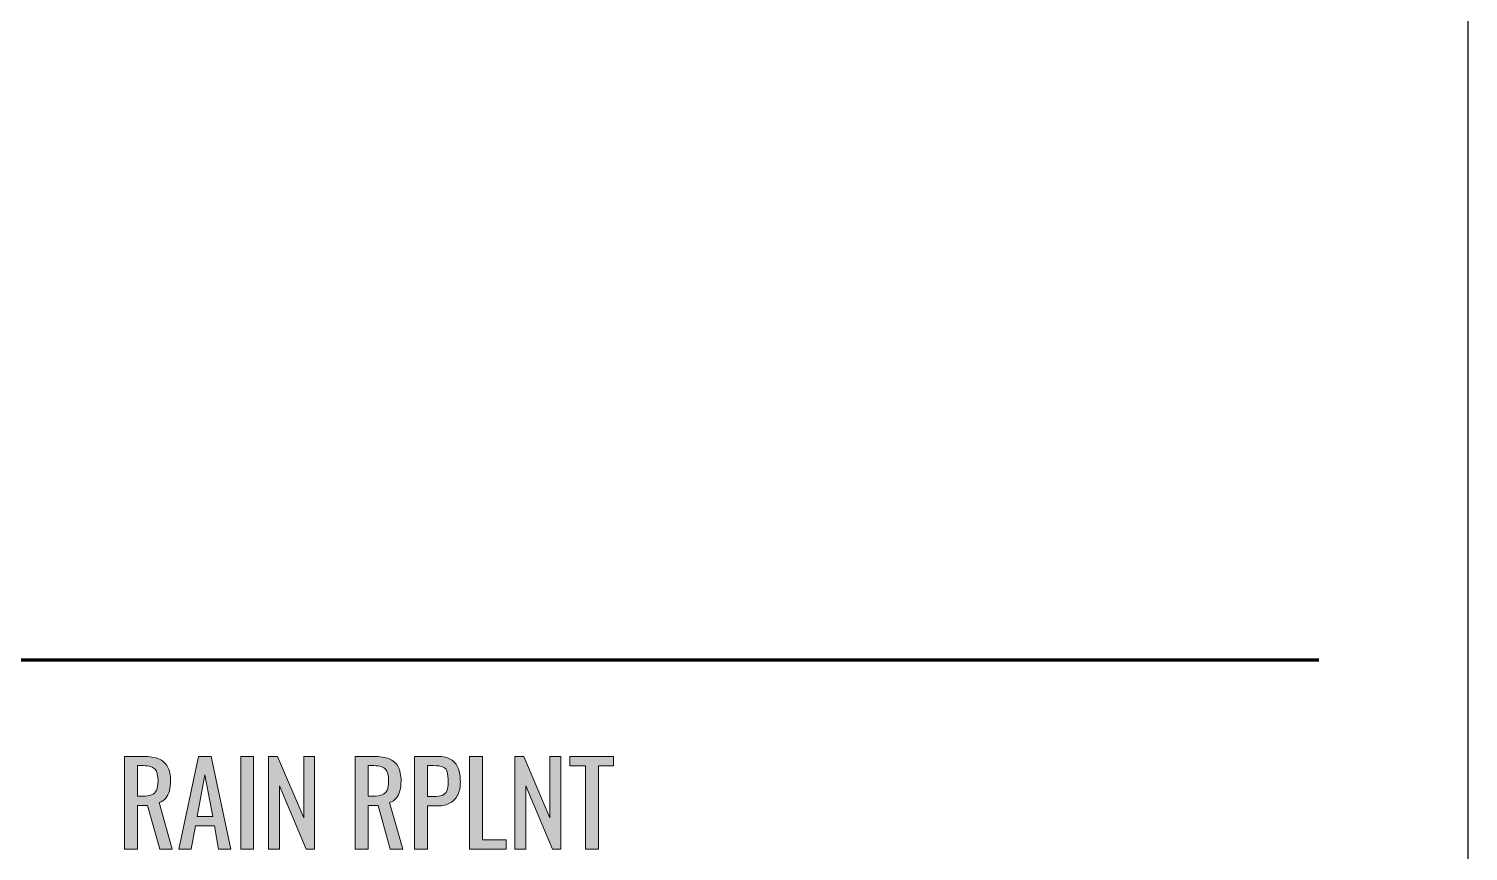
# Model space of a CAD drawing. Header units: inches. Extents: x 116 to 496, y 0 to 792.
# Drawn here: x 319.3 to 495.6, y 204.3 to 305 of the extents above; entities that cross this region are included whole.
import ezdxf

# ---------------------------------------------------------------- set-up
doc = ezdxf.new("R2010")
doc.units = ezdxf.units.IN
doc.header["$MEASUREMENT"] = 0
for name, color, linetype in [('Layer 2', 7, 'Continuous'), ('Left_SIde_Panel_01__Holes v4_0', 7, 'Continuous'), ('TEXT', 7, 'Continuous')]:
    doc.layers.add(name, color=color, linetype=linetype)

# ---------------------------------------------------------------- blocks, each defined once
blk = doc.blocks.new('block 53')
at = {"layer": 'Left_SIde_Panel_01__Holes v4_0', "color": 7, "lineweight": 25}
blk.add_lwpolyline([(495.56, 173.73), (495.51, 792.08)], dxfattribs=at)
blk = doc.blocks.new('block 112')
at = {"layer": 'TEXT'}
h = blk.add_hatch(color=7, dxfattribs=at)
h.dxf.hatch_style = 2
edge = h.paths.add_edge_path()
edge.add_spline(control_points=[(331.08, 210.77), (331.08, 210.77), (331.08, 222.11), (331.08, 222.11), (331.08, 222.11), (333.36, 222.11), (333.36, 222.11), (334.12, 222.11), (334.75, 222.01), (335.24, 221.81), (335.73, 221.61), (336.1, 221.29), (336.34, 220.85), (336.58, 220.4), (336.7, 219.82), (336.7, 219.1), (336.7, 218.67), (336.65, 218.27), (336.56, 217.91), (336.46, 217.55), (336.31, 217.24), (336.11, 217), (335.9, 216.75), (335.63, 216.57), (335.3, 216.46), (335.3, 216.46), (336.91, 210.77), (336.91, 210.77), (336.91, 210.77), (335.38, 210.77), (335.38, 210.77), (335.38, 210.77), (333.9, 216.09), (333.9, 216.09), (333.9, 216.09), (332.66, 216.09), (332.66, 216.09), (332.66, 216.09), (332.66, 210.77), (332.66, 210.77), (332.66, 210.77), (331.08, 210.77), (331.08, 210.77)], knot_values=[0, 0, 0, 0, 1, 1, 1, 2, 2, 2, 3, 3, 3, 4, 4, 4, 5, 5, 5, 6, 6, 6, 7, 7, 7, 8, 8, 8, 9, 9, 9, 10, 10, 10, 11, 11, 11, 12, 12, 12, 13, 13, 13, 14, 14, 14, 14], degree=3, periodic=0)
edge = h.paths.add_edge_path()
edge.add_spline(control_points=[(332.66, 217.23), (332.66, 217.23), (333.27, 217.23), (333.27, 217.23), (333.71, 217.23), (334.08, 217.28), (334.36, 217.4), (334.64, 217.51), (334.84, 217.7), (334.97, 217.97), (335.1, 218.24), (335.17, 218.62), (335.17, 219.1), (335.17, 219.77), (335.05, 220.25), (334.81, 220.54), (334.56, 220.83), (334.08, 220.98), (333.36, 220.98), (333.36, 220.98), (332.66, 220.98), (332.66, 220.98), (332.66, 220.98), (332.66, 217.23), (332.66, 217.23)], knot_values=[0, 0, 0, 0, 1, 1, 1, 2, 2, 2, 3, 3, 3, 4, 4, 4, 5, 5, 5, 6, 6, 6, 7, 7, 7, 8, 8, 8, 8], degree=3, periodic=0)
h = blk.add_hatch(color=7, dxfattribs=at)
h.dxf.hatch_style = 2
h.paths.add_polyline_path([(337.73, 210.77), (340.14, 222.11), (341.67, 222.11), (344.09, 210.77), (342.59, 210.77), (342.07, 213.63), (339.76, 213.63), (339.22, 210.77)])
h.paths.add_polyline_path([(339.97, 214.76), (341.86, 214.76), (340.91, 219.87)])
h = blk.add_hatch(color=7, dxfattribs=at)
h.dxf.hatch_style = 2
h.paths.add_polyline_path([(345.32, 210.77), (345.32, 222.11), (346.87, 222.11), (346.87, 210.77)])
h = blk.add_hatch(color=7, dxfattribs=at)
h.dxf.hatch_style = 2
h.paths.add_polyline_path([(348.71, 210.77), (348.71, 222.11), (349.79, 222.11), (353, 214.58), (353, 222.11), (354.32, 222.11), (354.32, 210.77), (353.31, 210.77), (350.05, 218.52), (350.05, 210.77)])
h = blk.add_hatch(color=7, dxfattribs=at)
h.dxf.hatch_style = 2
edge = h.paths.add_edge_path()
edge.add_spline(control_points=[(359.3, 210.77), (359.3, 210.77), (359.3, 222.11), (359.3, 222.11), (359.3, 222.11), (361.59, 222.11), (361.59, 222.11), (362.34, 222.11), (362.97, 222.01), (363.46, 221.81), (363.96, 221.61), (364.32, 221.29), (364.56, 220.85), (364.8, 220.4), (364.92, 219.82), (364.92, 219.1), (364.92, 218.67), (364.87, 218.27), (364.78, 217.91), (364.69, 217.55), (364.54, 217.24), (364.33, 217), (364.13, 216.75), (363.86, 216.57), (363.52, 216.46), (363.52, 216.46), (365.13, 210.77), (365.13, 210.77), (365.13, 210.77), (363.6, 210.77), (363.6, 210.77), (363.6, 210.77), (362.12, 216.09), (362.12, 216.09), (362.12, 216.09), (360.89, 216.09), (360.89, 216.09), (360.89, 216.09), (360.89, 210.77), (360.89, 210.77), (360.89, 210.77), (359.3, 210.77), (359.3, 210.77)], knot_values=[0, 0, 0, 0, 1, 1, 1, 2, 2, 2, 3, 3, 3, 4, 4, 4, 5, 5, 5, 6, 6, 6, 7, 7, 7, 8, 8, 8, 9, 9, 9, 10, 10, 10, 11, 11, 11, 12, 12, 12, 13, 13, 13, 14, 14, 14, 14], degree=3, periodic=0)
edge = h.paths.add_edge_path()
edge.add_spline(control_points=[(360.89, 217.23), (360.89, 217.23), (361.49, 217.23), (361.49, 217.23), (361.94, 217.23), (362.3, 217.28), (362.58, 217.4), (362.86, 217.51), (363.07, 217.7), (363.2, 217.97), (363.33, 218.24), (363.39, 218.62), (363.39, 219.1), (363.39, 219.77), (363.27, 220.25), (363.03, 220.54), (362.79, 220.83), (362.31, 220.98), (361.59, 220.98), (361.59, 220.98), (360.89, 220.98), (360.89, 220.98), (360.89, 220.98), (360.89, 217.23), (360.89, 217.23)], knot_values=[0, 0, 0, 0, 1, 1, 1, 2, 2, 2, 3, 3, 3, 4, 4, 4, 5, 5, 5, 6, 6, 6, 7, 7, 7, 8, 8, 8, 8], degree=3, periodic=0)
h = blk.add_hatch(color=7, dxfattribs=at)
h.dxf.hatch_style = 2
edge = h.paths.add_edge_path()
edge.add_spline(control_points=[(366.57, 210.77), (366.57, 210.77), (366.57, 222.11), (366.57, 222.11), (366.57, 222.11), (369.38, 222.11), (369.38, 222.11), (370.07, 222.11), (370.61, 221.99), (371.02, 221.74), (371.42, 221.5), (371.72, 221.14), (371.9, 220.67), (372.09, 220.21), (372.18, 219.64), (372.18, 218.98), (372.18, 218.38), (372.08, 217.86), (371.87, 217.42), (371.66, 216.99), (371.35, 216.65), (370.94, 216.41), (370.53, 216.17), (370.01, 216.05), (369.4, 216.05), (369.4, 216.05), (368.15, 216.05), (368.15, 216.05), (368.15, 216.05), (368.15, 210.77), (368.15, 210.77), (368.15, 210.77), (366.57, 210.77), (366.57, 210.77)], knot_values=[0, 0, 0, 0, 1, 1, 1, 2, 2, 2, 3, 3, 3, 4, 4, 4, 5, 5, 5, 6, 6, 6, 7, 7, 7, 8, 8, 8, 9, 9, 9, 10, 10, 10, 11, 11, 11, 11], degree=3, periodic=0)
edge = h.paths.add_edge_path()
edge.add_spline(control_points=[(368.15, 217.19), (368.15, 217.19), (368.88, 217.19), (368.88, 217.19), (369.34, 217.19), (369.7, 217.24), (369.96, 217.34), (370.22, 217.44), (370.41, 217.62), (370.52, 217.88), (370.63, 218.14), (370.69, 218.5), (370.69, 218.96), (370.69, 219.5), (370.65, 219.92), (370.57, 220.21), (370.49, 220.5), (370.32, 220.7), (370.07, 220.81), (369.82, 220.92), (369.43, 220.98), (368.89, 220.98), (368.89, 220.98), (368.15, 220.98), (368.15, 220.98), (368.15, 220.98), (368.15, 217.19), (368.15, 217.19)], knot_values=[0, 0, 0, 0, 1, 1, 1, 2, 2, 2, 3, 3, 3, 4, 4, 4, 5, 5, 5, 6, 6, 6, 7, 7, 7, 8, 8, 8, 9, 9, 9, 9], degree=3, periodic=0)
h = blk.add_hatch(color=7, dxfattribs=at)
h.dxf.hatch_style = 2
h.paths.add_polyline_path([(373.29, 210.77), (373.29, 222.11), (374.87, 222.11), (374.87, 211.91), (377.77, 211.91), (377.77, 210.77)])
h = blk.add_hatch(color=7, dxfattribs=at)
h.dxf.hatch_style = 2
h.paths.add_polyline_path([(378.85, 210.77), (378.85, 222.11), (379.93, 222.11), (383.15, 214.58), (383.15, 222.11), (384.46, 222.11), (384.46, 210.77), (383.45, 210.77), (380.19, 218.52), (380.19, 210.77)])
h = blk.add_hatch(color=7, dxfattribs=at)
h.dxf.hatch_style = 2
h.paths.add_polyline_path([(387.49, 210.77), (387.49, 220.94), (385.57, 220.94), (385.57, 222.11), (390.93, 222.11), (390.93, 220.94), (389.07, 220.94), (389.07, 210.77)])
at = {"layer": 'TEXT', "lineweight": 0}
for points in [[(337.73, 210.77), (340.14, 222.11), (341.67, 222.11), (344.09, 210.77), (342.59, 210.77), (342.07, 213.63), (339.76, 213.63), (339.22, 210.77), (337.73, 210.77)], [(345.32, 210.77), (345.32, 222.11), (346.87, 222.11), (346.87, 210.77), (345.32, 210.77)], [(348.71, 210.77), (348.71, 222.11), (349.79, 222.11), (353, 214.58), (353, 222.11), (354.32, 222.11), (354.32, 210.77), (353.31, 210.77), (350.05, 218.52), (350.05, 210.77), (348.71, 210.77)], [(373.29, 210.77), (373.29, 222.11), (374.87, 222.11), (374.87, 211.91), (377.77, 211.91), (377.77, 210.77), (373.29, 210.77)], [(378.85, 210.77), (378.85, 222.11), (379.93, 222.11), (383.15, 214.58), (383.15, 222.11), (384.46, 222.11), (384.46, 210.77), (383.45, 210.77), (380.19, 218.52), (380.19, 210.77), (378.85, 210.77)], [(387.49, 210.77), (387.49, 220.94), (385.57, 220.94), (385.57, 222.11), (390.93, 222.11), (390.93, 220.94), (389.07, 220.94), (389.07, 210.77), (387.49, 210.77)], [(339.97, 214.76), (341.86, 214.76), (340.91, 219.87), (339.97, 214.76)]]:
    blk.add_lwpolyline(points, dxfattribs=at)
for points, knots in [([(331.08, 210.77), (331.08, 210.77), (331.08, 222.11), (331.08, 222.11), (331.08, 222.11), (333.36, 222.11), (333.36, 222.11), (334.12, 222.11), (334.75, 222.01), (335.24, 221.81), (335.73, 221.61), (336.1, 221.29), (336.34, 220.85), (336.58, 220.4), (336.7, 219.82), (336.7, 219.1), (336.7, 218.67), (336.65, 218.27), (336.56, 217.91), (336.46, 217.55), (336.31, 217.24), (336.11, 217), (335.9, 216.75), (335.63, 216.57), (335.3, 216.46), (335.3, 216.46), (336.91, 210.77), (336.91, 210.77), (336.91, 210.77), (335.38, 210.77), (335.38, 210.77), (335.38, 210.77), (333.9, 216.09), (333.9, 216.09), (333.9, 216.09), (332.66, 216.09), (332.66, 216.09), (332.66, 216.09), (332.66, 210.77), (332.66, 210.77), (332.66, 210.77), (331.08, 210.77), (331.08, 210.77)], [0, 0, 0, 0, 1, 1, 1, 2, 2, 2, 3, 3, 3, 4, 4, 4, 5, 5, 5, 6, 6, 6, 7, 7, 7, 8, 8, 8, 9, 9, 9, 10, 10, 10, 11, 11, 11, 12, 12, 12, 13, 13, 13, 14, 14, 14, 14]), ([(359.3, 210.77), (359.3, 210.77), (359.3, 222.11), (359.3, 222.11), (359.3, 222.11), (361.59, 222.11), (361.59, 222.11), (362.34, 222.11), (362.97, 222.01), (363.46, 221.81), (363.96, 221.61), (364.32, 221.29), (364.56, 220.85), (364.8, 220.4), (364.92, 219.82), (364.92, 219.1), (364.92, 218.67), (364.87, 218.27), (364.78, 217.91), (364.69, 217.55), (364.54, 217.24), (364.33, 217), (364.13, 216.75), (363.86, 216.57), (363.52, 216.46), (363.52, 216.46), (365.13, 210.77), (365.13, 210.77), (365.13, 210.77), (363.6, 210.77), (363.6, 210.77), (363.6, 210.77), (362.12, 216.09), (362.12, 216.09), (362.12, 216.09), (360.89, 216.09), (360.89, 216.09), (360.89, 216.09), (360.89, 210.77), (360.89, 210.77), (360.89, 210.77), (359.3, 210.77), (359.3, 210.77)], [0, 0, 0, 0, 1, 1, 1, 2, 2, 2, 3, 3, 3, 4, 4, 4, 5, 5, 5, 6, 6, 6, 7, 7, 7, 8, 8, 8, 9, 9, 9, 10, 10, 10, 11, 11, 11, 12, 12, 12, 13, 13, 13, 14, 14, 14, 14]), ([(366.57, 210.77), (366.57, 210.77), (366.57, 222.11), (366.57, 222.11), (366.57, 222.11), (369.38, 222.11), (369.38, 222.11), (370.07, 222.11), (370.61, 221.99), (371.02, 221.74), (371.42, 221.5), (371.72, 221.14), (371.9, 220.67), (372.09, 220.21), (372.18, 219.64), (372.18, 218.98), (372.18, 218.38), (372.08, 217.86), (371.87, 217.42), (371.66, 216.99), (371.35, 216.65), (370.94, 216.41), (370.53, 216.17), (370.01, 216.05), (369.4, 216.05), (369.4, 216.05), (368.15, 216.05), (368.15, 216.05), (368.15, 216.05), (368.15, 210.77), (368.15, 210.77), (368.15, 210.77), (366.57, 210.77), (366.57, 210.77)], [0, 0, 0, 0, 1, 1, 1, 2, 2, 2, 3, 3, 3, 4, 4, 4, 5, 5, 5, 6, 6, 6, 7, 7, 7, 8, 8, 8, 9, 9, 9, 10, 10, 10, 11, 11, 11, 11]), ([(332.66, 217.23), (332.66, 217.23), (333.27, 217.23), (333.27, 217.23), (333.71, 217.23), (334.08, 217.28), (334.36, 217.4), (334.64, 217.51), (334.84, 217.7), (334.97, 217.97), (335.1, 218.24), (335.17, 218.62), (335.17, 219.1), (335.17, 219.77), (335.05, 220.25), (334.81, 220.54), (334.56, 220.83), (334.08, 220.98), (333.36, 220.98), (333.36, 220.98), (332.66, 220.98), (332.66, 220.98), (332.66, 220.98), (332.66, 217.23), (332.66, 217.23)], [0, 0, 0, 0, 1, 1, 1, 2, 2, 2, 3, 3, 3, 4, 4, 4, 5, 5, 5, 6, 6, 6, 7, 7, 7, 8, 8, 8, 8]), ([(360.89, 217.23), (360.89, 217.23), (361.49, 217.23), (361.49, 217.23), (361.94, 217.23), (362.3, 217.28), (362.58, 217.4), (362.86, 217.51), (363.07, 217.7), (363.2, 217.97), (363.33, 218.24), (363.39, 218.62), (363.39, 219.1), (363.39, 219.77), (363.27, 220.25), (363.03, 220.54), (362.79, 220.83), (362.31, 220.98), (361.59, 220.98), (361.59, 220.98), (360.89, 220.98), (360.89, 220.98), (360.89, 220.98), (360.89, 217.23), (360.89, 217.23)], [0, 0, 0, 0, 1, 1, 1, 2, 2, 2, 3, 3, 3, 4, 4, 4, 5, 5, 5, 6, 6, 6, 7, 7, 7, 8, 8, 8, 8]), ([(368.15, 217.19), (368.15, 217.19), (368.88, 217.19), (368.88, 217.19), (369.34, 217.19), (369.7, 217.24), (369.96, 217.34), (370.22, 217.44), (370.41, 217.62), (370.52, 217.88), (370.63, 218.14), (370.69, 218.5), (370.69, 218.96), (370.69, 219.5), (370.65, 219.92), (370.57, 220.21), (370.49, 220.5), (370.32, 220.7), (370.07, 220.81), (369.82, 220.92), (369.43, 220.98), (368.89, 220.98), (368.89, 220.98), (368.15, 220.98), (368.15, 220.98), (368.15, 220.98), (368.15, 217.19), (368.15, 217.19)], [0, 0, 0, 0, 1, 1, 1, 2, 2, 2, 3, 3, 3, 4, 4, 4, 5, 5, 5, 6, 6, 6, 7, 7, 7, 8, 8, 8, 9, 9, 9, 9])]:
    blk.add_open_spline(points, degree=3, knots=knots, dxfattribs=at)

msp = doc.modelspace()

# ---------------------------------------------------------------- linework, layer by layer
at = {"layer": 'Layer 2', "color": 7, "lineweight": 106}
msp.add_lwpolyline([(477.26, 227.67), (134.8, 227.67)], dxfattribs=at)

# ---------------------------------------------------------------- block references
at = {"layer": 'Left_SIde_Panel_01__Holes v4_0'}
msp.add_blockref('block 53', (0, 0), dxfattribs=at)
at = {"layer": 'TEXT'}
msp.add_blockref('block 112', (0, -6.21), dxfattribs=at)

doc.saveas('drawing.dxf')
